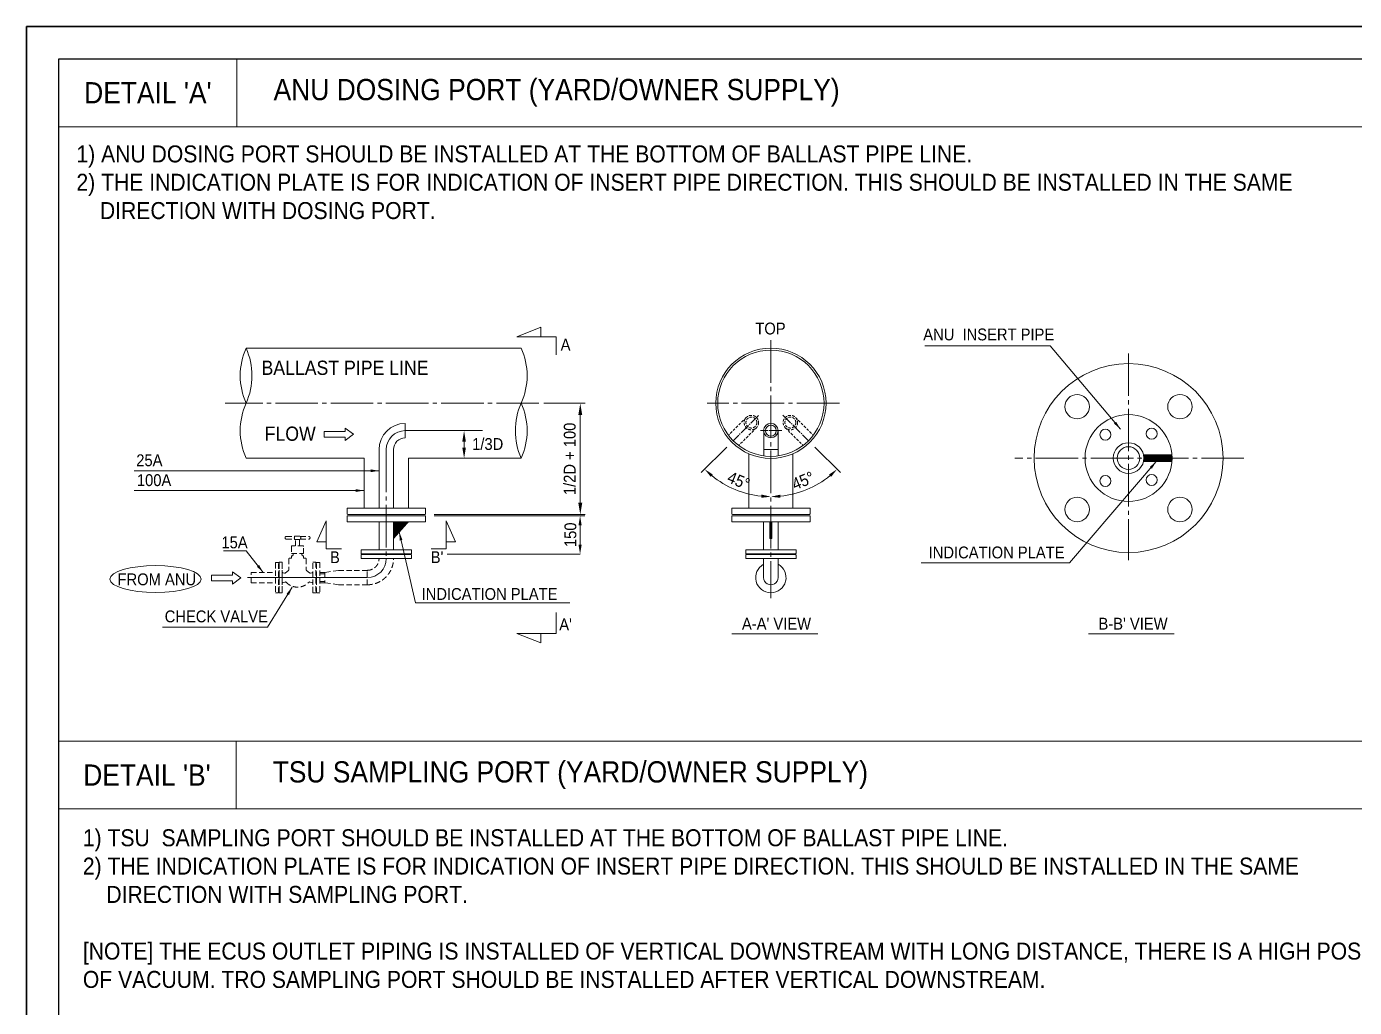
# Model space of a CAD drawing. Extents: x -553847 to 4496999, y 514150 to 878882.
# Drawn here: x 4433190 to 4464435, y 795903 to 818990 of the extents above; entities that cross this region are included whole.
import ezdxf

# ---------------------------------------------------------------- set-up
doc = ezdxf.new("R2010")
doc.units = 0
doc.header["$LTSCALE"] = 25
doc.header["$MEASUREMENT"] = 0
doc.linetypes.add('C', pattern=[26, 20, -2, 2, -2])
doc.linetypes.add('DASHED', pattern=[0.75, 0.5, -0.25])
doc.layers.get('0').update_dxf_attribs({"linetype": 'CONTINUOUS', "lineweight": 9})
doc.layers.add('0.1 Defpoints', color=7, linetype='CONTINUOUS', plot=False)
doc.layers.add('0.2 Dwg sheet', color=7, linetype='CONTINUOUS')
doc.layers.add('0.3 Text', color=7, linetype='CONTINUOUS')
for name, color, linetype, lineweight in [('0.5 Dim', 1, 'CONTINUOUS', 9), ('1.1 Y_Pipe', 7, 'CONTINUOUS', 13), ('1.9 Arrow', 1, 'CONTINUOUS', 9)]:
    doc.layers.add(name, color=color, linetype=linetype, lineweight=lineweight)
doc.styles.get("Standard").update_dxf_attribs({"font": '', "width": 0.95, "height": 250})
doc.styles.get('Standard').set_extended_font_data('Gulim')
doc.dimstyles.new('TC50', dxfattribs={"dimtxt": 250, "dimasz": 200, "dimexe": 100, "dimexo": 100, "dimgap": 100, "dimtad": 1, "dimtoh": 1, "dimdec": 0, "dimrnd": 0.0005, "dimzin": 9, "dimdsep": 46, "dimtxsty": 'Standard', "dimcen": -3.5, "dimclrd": 1, "dimclre": 1, "dimazin": 2, "dimtfac": 0.6, "dimtdec": 0, "dimtmove": 0, "dimatfit": 3, "dimfxl": 4, "dimtolj": 1, "dimlwd": 15, "dimlwe": 15, "dimarcsym": 0})

# ---------------------------------------------------------------- blocks, each defined once
blk = doc.blocks.new('양식 51-Q-02-08')
at = {"layer": '0.1 Defpoints'}
blk.add_lwpolyline([(-2677005, 1033560), (-2613196, 1033560), (-2613196, 988132), (-2677005, 988132)], close=True, dxfattribs=at)
at = {"layer": '0.2 Dwg sheet'}
blk.add_lwpolyline([(-2613953, 989196), (-2676245, 989196), (-2676245, 1032800), (-2613953, 1032800)], close=True, dxfattribs=at)

msp = doc.modelspace()

# ---------------------------------------------------------------- hatches: boundary and pattern name
at = {"layer": '1.1 Y_Pipe', "ltscale": 30}
h = msp.add_hatch(dxfattribs=at)
h.set_pattern_fill('ANSI31', color=256, scale=1.1742)
h.set_pattern_definition([(45, (-3885235.80806, -20734.06233), (-0.1037855978087, 0.1037855978087), [])])
h.paths.add_polyline_path([(4460120.8, 808833.3), (4460120.8, 808755), (4459471.5, 808755.1, 0.0546767), (4459480, 808833.3)])
h.paths.add_polyline_path([(4460120.8, 808911.1), (4460120.8, 808833.3), (4459480, 808833.3, 0.0545603), (4459471.5, 808911.3)])
h = msp.add_hatch(dxfattribs=at)
h.set_pattern_fill('ANSI31', color=2, scale=1.1742)
h.set_pattern_definition([(45, (-3918551.55209, -3885.25213), (-0.1037855978087, 0.1037855978087), [])])
h.paths.add_polyline_path([(4442167.4, 807329.3), (4441822.9, 807329.3), (4441823.5, 806943.1)])
h = msp.add_hatch(dxfattribs=at)
h.set_pattern_fill('ANSI31', color=256, scale=1.1742)
h.set_pattern_definition([(45, (-3918825.93732, -3885.28756), (-0.1037855978087, 0.1037855978087), [])])
h.paths.add_polyline_path([(4450725.6, 807331.8), (4450703.3, 807331.8), (4450703.3, 806943.1), (4450725.6, 806943.1)])
h.paths.add_polyline_path([(4450703.3, 807331.8), (4450681, 807331.9), (4450681, 806943.1), (4450703.3, 806943.1)])

# ---------------------------------------------------------------- linework, layer by layer
for p, q in [((4438140.6, 818230.3), (4438140.6, 816632.9, -157.3)), ((4433949.7, 816632.9, -157.3), (4465072.6, 816632.9, -157.3)), ((4465072.6, 802171, 2021.1), (4433949.7, 802171, 2021.1)), ((4438118.7, 802171, 204.7), (4438118.7, 800573.6)), ((4433949.7, 800573.6, 2021.1), (4465072.6, 800573.6, 2021.1))]:
    msp.add_line(p, q)
at = {"layer": '0.1 Defpoints', "color": 4, "linetype": 'ByBlock'}
msp.add_lwpolyline([(4433190.1, 773562.1), (4496999, 773562.1), (4496999, 818990), (4433190.1, 818990)], close=True, dxfattribs=at)
at = {"layer": '0.5 Dim', "linetype": 'C', "ltscale": 2}
for p, q in [((4450703.3, 811607.7), (4450703.3, 805532.3)), ((4445246.2, 810124.5), (4437863.6, 810124.5)), ((4452315.5, 810124.5), (4449208, 810124.5)), ((4441653.8, 809031.8), (4441654, 806467.6))]:
    msp.add_line(p, q, dxfattribs=at)
at = {"layer": '0.5 Dim', "linetype": 'C', "lineweight": 9, "ltscale": 2}
for p, q in [((4459119.4, 811294.7), (4459119.4, 806430.5)), ((4461833.3, 808833.3), (4456441.5, 808833.3))]:
    msp.add_line(p, q, dxfattribs=at)
at = {"layer": '0.5 Dim', "lineweight": 9}
for p, q in [((4445357.8, 810124.5), (4446330.3, 810124.5)), ((4446218.7, 809845.6), (4446218.7, 807782.8)), ((4449669.1, 809093.1), (4449067.2, 808491.1)), ((4451737.5, 809093.1), (4452340.5, 808490.1)), ((4442782.2, 807504), (4446330.3, 807504)), ((4442782.2, 807476.4), (4446325.7, 807476.4)), ((4446214.1, 807253.3), (4446214.1, 806794.5)), ((4443087, 806571.4), (4446214.1, 806571.4))]:
    msp.add_line(p, q, dxfattribs=at)
at = {"layer": '0.5 Dim', "color": 1, "linetype": 'C', "ltscale": 0.5}
for p, q in [((4450408.7, 809832.6), (4449826.9, 809250.8)), ((4450988.5, 809842.1), (4451579.8, 809250.8)), ((4450964.6, 809478.6), (4450458.4, 809478.6))]:
    msp.add_line(p, q, dxfattribs=at)
at = {"layer": '0.5 Dim', "ltscale": 30}
msp.add_line((4442100.5, 809478.6), (4443914.5, 809478.6), dxfattribs=at)
at = {"layer": '0.5 Dim'}
msp.add_line((4443485.2, 809082), (4443485.2, 809222.6), dxfattribs=at)
at = {"layer": '0.5 Dim', "ltscale": 6}
msp.add_line((4441207.4, 806020.8), (4438391.5, 806020.5), dxfattribs=at)
at = {"layer": '0.5 Dim', "color": 1, "ltscale": 6}
msp.add_line((4439041.5, 806020), (4440095.9, 806020), dxfattribs=at)
at = {"layer": '0.5 Dim', "ltscale": 6}
for centre, start, end in [((4442100.5, 809031.8), 90, 180), ((4441207.3, 806467.5), 270.013, 0.013)]:
    msp.add_arc(centre, 446.7, start, end, dxfattribs=at)
at = {"layer": '0.5 Dim', "lineweight": 9}
for radius, start, end in [(2202.3, 230.80659, 264.19341), (2203.8, 275.80282, 309.19718)]:
    msp.add_arc((4450703.3, 810127.3), radius, start, end, dxfattribs=at)
at = {"layer": '0.5 Dim'}
for points in [[(4446172.3, 809845.6), (4446265.2, 809845.6), (4446218.7, 810124.5)], [(4443443.2, 809222.6), (4443527.2, 809222.6), (4443485.2, 809474.7)], [(4443527.6, 809082), (4443442.8, 809082), (4443485.2, 808827.8)], [(4449286.7, 808392.8), (4449336.5, 808448), (4449146, 808570)], [(4452071.2, 808447), (4452121, 808391.8), (4452261.6, 808569)], [(4446172.3, 807782.8), (4446265.2, 807782.8), (4446218.7, 807504)], [(4450482.4, 807973.4), (4450478.6, 807899.1), (4450703.3, 807924.9)], [(4450928, 807897.7), (4450924.3, 807971.9), (4450703.3, 807923.5)], [(4446177, 807253.3), (4446251.3, 807253.3), (4446214.1, 807476.4)], [(4446177, 806794.5), (4446251.3, 806794.5), (4446214.1, 806571.4)]]:
    msp.add_solid(points, dxfattribs=at)
at = {"layer": '1.1 Y_Pipe'}
for p, q in [((4444829.7, 811421.9), (4438355.4, 811421.9)), ((4442100.5, 809308.5), (4442100.5, 809648.7)), ((4450534.5, 809478.6), (4450534.3, 808884.9)), ((4450873.4, 809478.6), (4450873.2, 808885)), ((4441484.3, 809031.8), (4441484.3, 807651)), ((4441823.2, 809031.8), (4441823.2, 807651)), ((4450182.9, 807651), (4450182.9, 808936)), ((4450534.3, 809031.8), (4450873.2, 809031.8)), ((4451222.8, 807651), (4451222.8, 808935.6)), ((4441133.5, 808827.8), (4438355.4, 808827.8)), ((4441133.5, 807651), (4441133.5, 808827.8)), ((4444829.7, 808827.8), (4442173.4, 808827.8)), ((4442173.4, 807651), (4442173.4, 808827.8)), ((4442577.4, 807651), (4440732, 807651)), ((4440732, 807651), (4440732, 807522.3)), ((4440732, 807329.3), (4440732, 807458)), ((4440750.4, 807504), (4442559.1, 807504)), ((4440750.4, 807476.4), (4442559.1, 807476.4)), ((4442577.4, 807651), (4442577.4, 807522.3)), ((4442577.4, 807329.3), (4442577.4, 807458)), ((4451626.8, 807651), (4449781.4, 807651)), ((4449781.4, 807651), (4449781.4, 807522.3)), ((4449781.4, 807334.3), (4449781.4, 807458)), ((4449799.8, 807503.9), (4451608.4, 807503.9)), ((4449799.8, 807476.4), (4451608.5, 807476.4)), ((4449818, 807651), (4450072.7, 807651)), ((4451626.8, 807651), (4451626.8, 807522.3)), ((4451626.8, 807329.3), (4451626.8, 807458)), ((4442577.4, 807329.3), (4440732, 807329.3)), ((4441485, 806673.8), (4441484, 807329.3)), ((4441823.9, 806673.8), (4441822.9, 807329.3)), ((4451626.8, 807329.3), (4449781.4, 807334.3)), ((4450532.2, 806673.8), (4450531.2, 807328.1)), ((4450872.5, 806673.8), (4450871.5, 807329.4)), ((4442245.5, 806673.8), (4441062.6, 806673.8)), ((4441062.6, 806673.8), (4441062.6, 806591.3)), ((4441062.6, 806467.6), (4441062.6, 806550.1)), ((4442245.5, 806467.6), (4441062.6, 806467.6)), ((4441074.4, 806579.6), (4442233.7, 806579.6)), ((4441074.4, 806561.9), (4442233.8, 806561.9)), ((4441824.2, 806467.6), (4441483.9, 806467.6)), ((4442245.5, 806673.8), (4442245.5, 806591.3)), ((4442245.5, 806467.6), (4442245.5, 806550.1)), ((4451294.8, 806673.8), (4450111.8, 806673.8)), ((4450111.8, 806673.8), (4450111.8, 806591.3)), ((4450111.8, 806467.6), (4450111.8, 806550.1)), ((4451294.8, 806467.6), (4450111.8, 806467.6)), ((4450123.6, 806579.5), (4451283, 806579.5)), ((4450123.6, 806561.8), (4451283, 806561.8)), ((4450533.2, 806019), (4450532.5, 806467.6)), ((4450532.5, 806467.2), (4450872.8, 806467.2)), ((4450873.4, 806467.6), (4450533.2, 806467.5)), ((4450873.4, 806020.3), (4450872.8, 806467.6)), ((4451271.4, 806673.8), (4451108.1, 806673.8)), ((4451294.8, 806673.8), (4451294.8, 806591.3)), ((4451294.8, 806467.6), (4451294.8, 806550.1))]:
    msp.add_line(p, q, dxfattribs=at)
at = {"layer": '1.1 Y_Pipe', "linetype": 'DASHED', "ltscale": 5}
for p, q in [((4450124.3, 809788.9), (4449706.6, 809371.1)), ((4450364.9, 809548.3), (4449947.2, 809130.5)), ((4451041.7, 809548.3), (4451459.5, 809130.5)), ((4451282.3, 809788.9), (4451700, 809371.1))]:
    msp.add_line(p, q, dxfattribs=at)
at = {"layer": '1.1 Y_Pipe', "color": 2}
msp.add_line((4442167.4, 807329.3), (4441823.5, 806943.1), dxfattribs=at)
at = {"layer": '1.1 Y_Pipe', "color": 3, "linetype": 'C', "ltscale": 2}
for p, q in [((4450681, 807331.8), (4450681, 806943.1)), ((4450725.6, 807331.8), (4450725.6, 806943.1)), ((4450681, 806943.1), (4450725.6, 806943.1))]:
    msp.add_line(p, q, dxfattribs=at)
at = {"layer": '1.1 Y_Pipe', "linetype": 'DASHED', "ltscale": 10}
for p, q in [((4439304.8, 806991.1), (4439496, 806991.1)), ((4439304.8, 806923.7), (4439495.5, 806923.7)), ((4439421.8, 806753), (4439421.8, 806588.5)), ((4439696.1, 806766.5), (4439435.3, 806766.5)), ((4439498.8, 806998.6), (4439632.6, 806998.6)), ((4439498.8, 806914.4), (4439632.6, 806914.4)), ((4439520.8, 806766.5), (4439520.8, 806914.4)), ((4439610.7, 806914.4), (4439610.7, 806859.1)), ((4439610.7, 806859.1), (4439610.7, 806766.5)), ((4439635.4, 806991.1), (4439826.7, 806991.1)), ((4439635.9, 806923.7), (4439826.7, 806923.7)), ((4439709.6, 806588.5), (4439709.6, 806753)), ((4439363.4, 806460.7), (4439363.4, 806209.6)), ((4439425.5, 806478.7), (4439381.3, 806478.7)), ((4439421.8, 806588.5), (4439709.6, 806588.5)), ((4439425.5, 806529.7), (4439425.5, 806478.7)), ((4439705.9, 806529.7), (4439705.9, 806478.7)), ((4439705.9, 806478.7), (4439750.1, 806478.7)), ((4439768.1, 806460.7), (4439768.1, 806209.6)), ((4438473.7, 806139.3), (4439044.6, 806139.4)), ((4438473.7, 805900.2), (4438473.7, 806139.3)), ((4439044.6, 806377.8), (4439044.8, 805663.4)), ((4439118.3, 806377.8), (4439044.6, 806377.8)), ((4439044.6, 806233.3), (4439044.6, 806361)), ((4439118.5, 805663.4), (4439118.3, 806377.8)), ((4439132.2, 806380.1), (4439205.9, 806380.1)), ((4439132.3, 805661.1), (4439132.2, 806380.1)), ((4439132.2, 806380.1), (4439132.3, 805661.1)), ((4439206.1, 805661.1), (4439205.9, 806380.1)), ((4439205.9, 806380.1), (4439206.1, 805661.1)), ((4439205.9, 806361), (4439205.9, 806233.3)), ((4439261.6, 806126.1), (4439227.4, 806133.4)), ((4439353.5, 806188.8), (4439284.3, 806131.7)), ((4439777.9, 806188.8), (4439847.1, 806131.7)), ((4439869.9, 806126.1), (4439904.1, 806133.4)), ((4439985.4, 806380.2), (4439925.4, 806380.2)), ((4439925.6, 805661.2), (4439925.4, 806380.2)), ((4439999.2, 806380.2), (4439925.4, 806380.2)), ((4439925.4, 806361.1), (4439925.5, 806233.4)), ((4439999.2, 806380.2), (4439999.3, 805661.2)), ((4439999.2, 806380.2), (4439999.3, 805661.2)), ((4440013.2, 805663.5), (4440013, 806377.9)), ((4440013, 806377.9), (4440086.8, 806377.9)), ((4440013.1, 805881.3), (4440013.1, 806160.1)), ((4440086.8, 806377.9), (4440086.9, 805663.5)), ((4440086.8, 806139.6), (4440205.7, 806139.7)), ((4440086.8, 806109.5), (4440205.7, 806109.5)), ((4440527.4, 806189.6), (4440205.7, 806139.7)), ((4440205.7, 806139.7), (4440205.8, 805900.6)), ((4440527.4, 806189.6), (4441207.4, 806190.9)), ((4441207.4, 805850.6), (4441207.4, 806190.9)), ((4438473.7, 805900.2), (4439044.7, 805900.3)), ((4439044.7, 805807.9), (4439044.8, 805680.2)), ((4439206.1, 805680.2), (4439206, 805807.9)), ((4439227.4, 805906.6), (4439271.5, 805916)), ((4439277.1, 805916.6), (4439282.1, 805916.6)), ((4439849.4, 805916.6), (4439854.3, 805916.6)), ((4439859.9, 805916), (4439904.1, 805906.6)), ((4439925.6, 805680.3), (4439925.6, 805808)), ((4440086.9, 805930.7), (4440205.8, 805930.7)), ((4440086.9, 805900.5), (4440205.8, 805900.6)), ((4440086.9, 805808), (4440086.9, 805680.3)), ((4440527.5, 805850.7), (4440205.8, 805900.6)), ((4440527.8, 805850.7), (4441207.4, 805850.6)), ((4439044.8, 805663.4), (4439118.5, 805663.4)), ((4439132.3, 805661.1), (4439206.1, 805661.1)), ((4439985.5, 805661.2), (4439925.6, 805661.2)), ((4439999.3, 805661.2), (4439925.6, 805661.2)), ((4440086.9, 805663.5), (4440013.2, 805663.5))]:
    msp.add_line(p, q, dxfattribs=at)
at = {"layer": '1.1 Y_Pipe', "ltscale": 30}
for p, q in [((4449785.8, 804697.1), (4451805.8, 804697.1)), ((4458175, 804697.4), (4460194.9, 804697.4))]:
    msp.add_line(p, q, dxfattribs=at)
at = {"layer": '1.1 Y_Pipe', "color": 3, "ltscale": 30, "elevation": 0}
for points in [[(4460120.8, 808833.1), (4460120.8, 808911.1), (4459471.5, 808911.3)], [(4460120.8, 808833.1), (4460120.8, 808755), (4459471.5, 808755.1)]]:
    msp.add_lwpolyline(points, dxfattribs=at)
at = {"layer": '1.1 Y_Pipe'}
for centre, radius in [((4450703.3, 810124.5), 1297.4), ((4450703.3, 810124.5), 1251.1), ((4459119.5, 808833.3), 2222.6), ((4457909.9, 810042.8), 287.5), ((4460328.9, 810042.8), 287.5), ((4459119.4, 808833.3), 1023.3), ((4450703.3, 809478.6), 170.1), ((4450703.3, 809478.6), 128.4), ((4458575.2, 809383.5), 129.4), ((4459663.7, 809407), 129.4), ((4458575.2, 808295), 129.4), ((4459663.7, 808318.5), 129.4), ((4457909.9, 807623.8), 287.5), ((4460328.9, 807623.8), 287.5)]:
    msp.add_circle(centre, radius, dxfattribs=at)
at = {"layer": '1.1 Y_Pipe', "linetype": 'DASHED', "ltscale": 5}
for centre, radius in [((4450244.6, 809668.6), 170.1), ((4450244.6, 809668.6), 128.4), ((4451162, 809668.6), 170.1), ((4451162, 809668.6), 128.4)]:
    msp.add_circle(centre, radius, dxfattribs=at)
at = {"layer": '1.1 Y_Pipe'}
for centre, radius, start, end in [((4439805.8, 810773.4), 1588.8, 155.90927, 204.09073), ((4436905, 810773.4), 1588.8, 335.90927, 24.09073), ((4443379.2, 810773.4), 1588.8, 335.90927, 24.09073), ((4439805.8, 809476.3), 1588.8, 155.90927, 204.09073), ((4446280.1, 809476.3), 1588.8, 155.90927, 204.09073), ((4443379.2, 809476.7), 1588.8, 335.90927, 24.09073), ((4442100.5, 809031.8), 616.9, 90, 180), ((4442100.5, 809031.8), 276.6, 90, 180), ((4459119.4, 808833.3), 360.6, 90.0106, 270.00665), ((4459119.4, 808833.3), 266.7, 90.01329, 270.01329), ((4459119.4, 808833.3), 266.7, 270.00665, 90.00269), ((4459119.5, 808833.3), 360.6, 270, 90), ((4440750.4, 807522.3), 18.4, 180, 270), ((4449799.8, 807522.3), 18.4, 180, 270), ((4441074.4, 806591.3), 11.8, 180, 270), ((4450123.6, 806591.3), 11.8, 180, 270), ((4450703.3, 806020.2), 357.2, 118.5266, 61.6447), ((4450703.3, 806020.2), 170.1, 179.75834, 0.15942)]:
    msp.add_arc(centre, radius, start, end, dxfattribs=at)
at = {"layer": '1.1 Y_Pipe', "linetype": 'DASHED', "ltscale": 10}
for centre, radius, start, end in [((4439304.8, 806957.4), 33.7, 90, 270), ((4439435.3, 806753), 13.5, 90, 180), ((4439602.3, 806956.5), 111.7, 157.87279, 202.12721), ((4439529.1, 806956.5), 111.7, 337.87279, 22.12721), ((4439696.1, 806753), 13.5, 0, 90), ((4439826.7, 806957.4), 33.7, 270, 90), ((4439381.3, 806460.7), 18, 90, 180), ((4439430.9, 806561.3), 32.1, 260.30838, 45.76753), ((4439700.5, 806561.3), 32.1, 134.23247, 279.69162), ((4439750.1, 806460.7), 18, 0, 90), ((4441207.3, 806467.5), 616.9, 270.013, 0.013), ((4441207.3, 806467.5), 276.6, 270.013, 0.013), ((4439232.9, 806159.8), 27, 180, 258.04027), ((4439267.1, 806152.5), 27, 258.04027, 309.52377), ((4439336.4, 806209.6), 27, 309.52377, 0), ((4439795.1, 806209.6), 27, 180, 230.47623), ((4439864.3, 806152.5), 27, 230.47623, 281.95973), ((4439898.5, 806159.8), 27, 281.95973, 0), ((4439232.9, 805880.2), 27, 101.95973, 180), ((4439277.1, 805889.6), 27, 90, 101.95973), ((4439282.1, 805889.6), 27, 49.93423, 90), ((4439565.7, 806160.8), 365.6, 223.25508, 316.74492), ((4439849.4, 805889.6), 27, 90, 130.06577), ((4439854.3, 805889.6), 27, 78.04027, 90), ((4439898.5, 805880.2), 27, 0, 78.04027)]:
    msp.add_arc(centre, radius, start, end, dxfattribs=at)
at = {"layer": '1.1 Y_Pipe', "extrusion": (0, 0, -1)}
for centre, major_axis in [((4440750.4, 807458), (-13, 13)), ((4449799.8, 807458), (-13, 13)), ((4441074.4, 806550.1), (-8.33, 8.33)), ((4450123.6, 806550.1), (-8.33, 8.33))]:
    msp.add_ellipse(centre, major_axis=major_axis, ratio=1, start_param=5.4977871, end_param=7.0685835, dxfattribs=at)
at = {"layer": '1.1 Y_Pipe'}
for centre, major_axis in [((4442559.1, 807522.3), (13, 13)), ((4442559.1, 807458), (-13, 13)), ((4451608.4, 807522.3), (13, 13)), ((4451608.4, 807458), (-13, 13)), ((4442233.7, 806591.3), (8.33, 8.33)), ((4442233.7, 806550.1), (-8.33, 8.33)), ((4451283, 806591.3), (8.33, 8.33)), ((4451283, 806550.1), (-8.33, 8.33))]:
    msp.add_ellipse(centre, major_axis=major_axis, ratio=1, start_param=3.9269908, end_param=5.4977872, dxfattribs=at)
at = {"layer": '1.1 Y_Pipe', "ltscale": 30}
msp.add_ellipse((4436225.4, 805984.8), major_axis=(1074.8, 0), ratio=0.2951593, dxfattribs=at)
at = {"layer": '1.9 Arrow', "color": 3, "ltscale": 30}
for p, q in [((4444727, 811689), (4445294.6, 811911)), ((4445294.6, 811911), (4445294.6, 811689)), ((4445650, 811689), (4444727, 811689)), ((4445650, 811260.1), (4445650, 811689)), ((4440243.5, 807355.3), (4440021.5, 806861)), ((4440243.5, 806693.3), (4440243.5, 807355.3)), ((4443064.6, 806693.3), (4443064.6, 807355.3)), ((4443064.6, 807355.3), (4443286.6, 806861)), ((4440021.5, 806861), (4440243.5, 806861)), ((4443286.6, 806861), (4443064.6, 806861)), ((4440599.6, 806693.3), (4440243.5, 806693.3)), ((4443064.6, 806693.3), (4442708.5, 806693.3)), ((4445650, 805195.6), (4445650, 804708)), ((4445650, 804708), (4444727, 804708)), ((4444727, 804708), (4445294.6, 804486)), ((4445294.6, 804486), (4445294.6, 804708))]:
    msp.add_line(p, q, dxfattribs=at)
at = {"layer": '1.9 Arrow'}
for p, q in [((4440194.7, 809323.9), (4440194.7, 809461.7)), ((4440687.2, 809461.7), (4440194.7, 809461.7)), ((4440687.2, 809323.9), (4440194.7, 809323.9)), ((4440687.2, 809461.7), (4440687.2, 809540.5)), ((4440884.1, 809392.8), (4440687.2, 809540.5)), ((4440687.2, 809245.1), (4440884.1, 809392.8)), ((4440687.2, 809245.1), (4440687.2, 809323.9)), ((4438037.9, 806079.5), (4438037.9, 806158.3)), ((4438234.8, 806010.6), (4438037.9, 806158.3)), ((4437545.5, 805941.7), (4437545.5, 806079.5)), ((4438037.9, 806079.5), (4437545.5, 806079.5)), ((4438037.9, 805941.7), (4437545.5, 805941.7)), ((4438037.9, 805862.9), (4438234.8, 806010.6)), ((4438037.9, 805862.9), (4438037.9, 805941.7))]:
    msp.add_line(p, q, dxfattribs=at)

# ---------------------------------------------------------------- block references
at = {"color": 217, "linetype": 'Continuous', "true_color": 0x93278f}
msp.add_blockref('양식 51-Q-02-08', (7110195.1, -214570), dxfattribs=at)

# ---------------------------------------------------------------- texts
at = {"layer": '0.3 Text', "width": 0.95}
msp.add_text('BALLAST PIPE LINE', height=334.647, dxfattribs=at).set_placement((4438718.6, 810791.3))
at = {"layer": '0.3 Text', "lineweight": 9, "attachment_point": 5}
for s, insert, char_height, width in [("DETAIL 'A'", (4436045.2, 817431.6, -157.3), 499.67, 4190.886), ('\\pxql;     ANU DOSING PORT (YARD/OWNER SUPPLY)', (4451606.6, 817431.6, -5996.3), 499.674, 26932.005), ("DETAIL 'B'", (4436023.3, 801372.3), 499.67, 4190.886), ('\\pxql;     TSU SAMPLING PORT (YARD/OWNER SUPPLY)', (4451584.7, 801372.3, -5839.1), 499.674, 26932.005)]:
    msp.add_mtext(s, dxfattribs=dict(at, insert=insert, char_height=char_height, width=width))
at = {"layer": '0.3 Text', "char_height": 400, "width": 32154.845, "attachment_point": 5}
for s, insert in [('\\pxql;1) ANU DOSING PORT SHOULD BE INSTALLED AT THE BOTTOM OF BALLAST PIPE LINE.\\P2) THE INDICATION PLATE IS FOR INDICATION OF INSERT PIPE DIRECTION. THIS SHOULD BE INSTALLED IN THE SAME  \\P    DIRECTION WITH DOSING PORT.', (4450441.4, 815322.6)), ('\\pxql;1) TSU  SAMPLING PORT SHOULD BE INSTALLED AT THE BOTTOM OF BALLAST PIPE LINE.\\P2) THE INDICATION PLATE IS FOR INDICATION OF INSERT PIPE DIRECTION. THIS SHOULD BE INSTALLED IN THE SAME   \\P    DIRECTION WITH SAMPLING PORT.\\P\\P{\\C4;[NOTE] THE ECUS OUTLET PIPING IS INSTALLED OF VERTICAL DOWNSTREAM WITH LONG DISTANCE, THERE IS A HIGH POSSIBILITY OF VACUUM. TRO SAMPLING PORT SHOULD BE INSTALLED AFTER VERTICAL DOWNSTREAM.}', (4450592.4, 798226.8))]:
    msp.add_mtext(s, dxfattribs=dict(at, insert=insert))
at = {"layer": '0.3 Text'}
for s, insert, char_height, attachment_point in [('\\A1;TOP', (4451050.4, 811739.1), 278.87, 9), ('\\A1;FLOW', (4438792.4, 809235.1), 334.65, 7), ("\\A1;A-A' VIEW", (4451648.9, 804795.1), 278.872, 9), ("\\A1;B-B' VIEW", (4460038, 804795.4), 278.872, 9)]:
    msp.add_mtext(s, dxfattribs=dict(at, insert=insert, char_height=char_height, attachment_point=attachment_point))
at = {"layer": '0.3 Text', "color": 3, "char_height": 278.87, "attachment_point": 5}
for s, insert in [('\\A1;A', (4445872.9, 811502.6)), ('\\A1;B', (4440444.6, 806499.2)), ("\\A1;B'", (4442848.7, 806500.8)), ("\\A1;A'", (4445872.9, 804918.7))]:
    msp.add_mtext(s, dxfattribs=dict(at, insert=insert))
at = {"layer": '0.3 Text', "color": 7, "insert": (4435330.9, 805835.6), "char_height": 278.872, "attachment_point": 7}
msp.add_mtext('\\A1;FROM ANU ', dxfattribs=at)
at = {"layer": '0.5 Dim'}
for s, insert, char_height, attachment_point in [('ANU  INSERT PIPE', (4457370.2, 811599.7), 278.872, 9), ('\\A1;1/3D', (4444040.7, 809162), 278.87, 5), ('\\A1;25A', (4436079.8, 808779.9), 278.87, 5), ('\\A1;100A', (4436190.8, 808311.6), 278.87, 5), ('\\A1;15A', (4438083.9, 806846.9), 278.87, 5), ('{\\C256;INDICATION PLATE}', (4454415.7, 806468.4), 278.872, 7), ('{\\C256;INDICATION PLATE}', (4445681.9, 805490.6), 278.872, 9), ('\\A1;CHECK VALVE', (4438867.5, 804963), 278.872, 9)]:
    msp.add_mtext(s, dxfattribs=dict(at, insert=insert, char_height=char_height, attachment_point=attachment_point))
at = {"layer": '0.5 Dim', "attachment_point": 5}
for s, insert, char_height, rotation in [('\\A1;1/2D + 100', (4445971.9, 808814.2), 278.872, 90), ('\\A1;45°', (4449947, 808301.4), 278.87, 337.5), ('\\A1;45°', (4451460.2, 808300.1), 278.87, 22.5), ('\\A1;150', (4445988.2, 807027.5), 278.87, 90)]:
    msp.add_mtext(s, dxfattribs=dict(at, insert=insert, char_height=char_height, rotation=rotation))

# ---------------------------------------------------------------- leaders
at = {"layer": '0.5 Dim', "ltscale": 30}
for points in [[(4458929.5, 809514.7, 5777.5), (4457272.9, 811478.6, 5777.5), (4454327, 811478.6, 5777.5)], [(4459773.1, 808755.2, 5777.5), (4457729, 806368.2, 5777.5), (4454240.4, 806368.2, 5777.5)], [(4441484.3, 808534.8, 5777.5), (4435725.4, 808534.8, 5777.5)], [(4441133.5, 808068.7, 5777.5), (4435725.4, 808068.7, 5777.5)], [(4441958.1, 807094.3, 5777.5), (4442340.3, 805426.2, 5777.5), (4445975.2, 805426.2, 5777.5)], [(4438759.2, 806139.3, 5777.5), (4438358.2, 806648.8, 5777.5), (4437821.2, 806648.8, 5777.5)], [(4439441.5, 805795.2, 5777.5), (4438859.6, 804851.3, 5777.5), (4436389.1, 804851.3, 5777.5)]]:
    msp.add_leader(points, dimstyle='TC50', override={"dimgap": 100, "dimtad": 0, "dimtoh": 0, "dimarcsym": 1}, dxfattribs=at)

doc.saveas('drawing.dxf')
